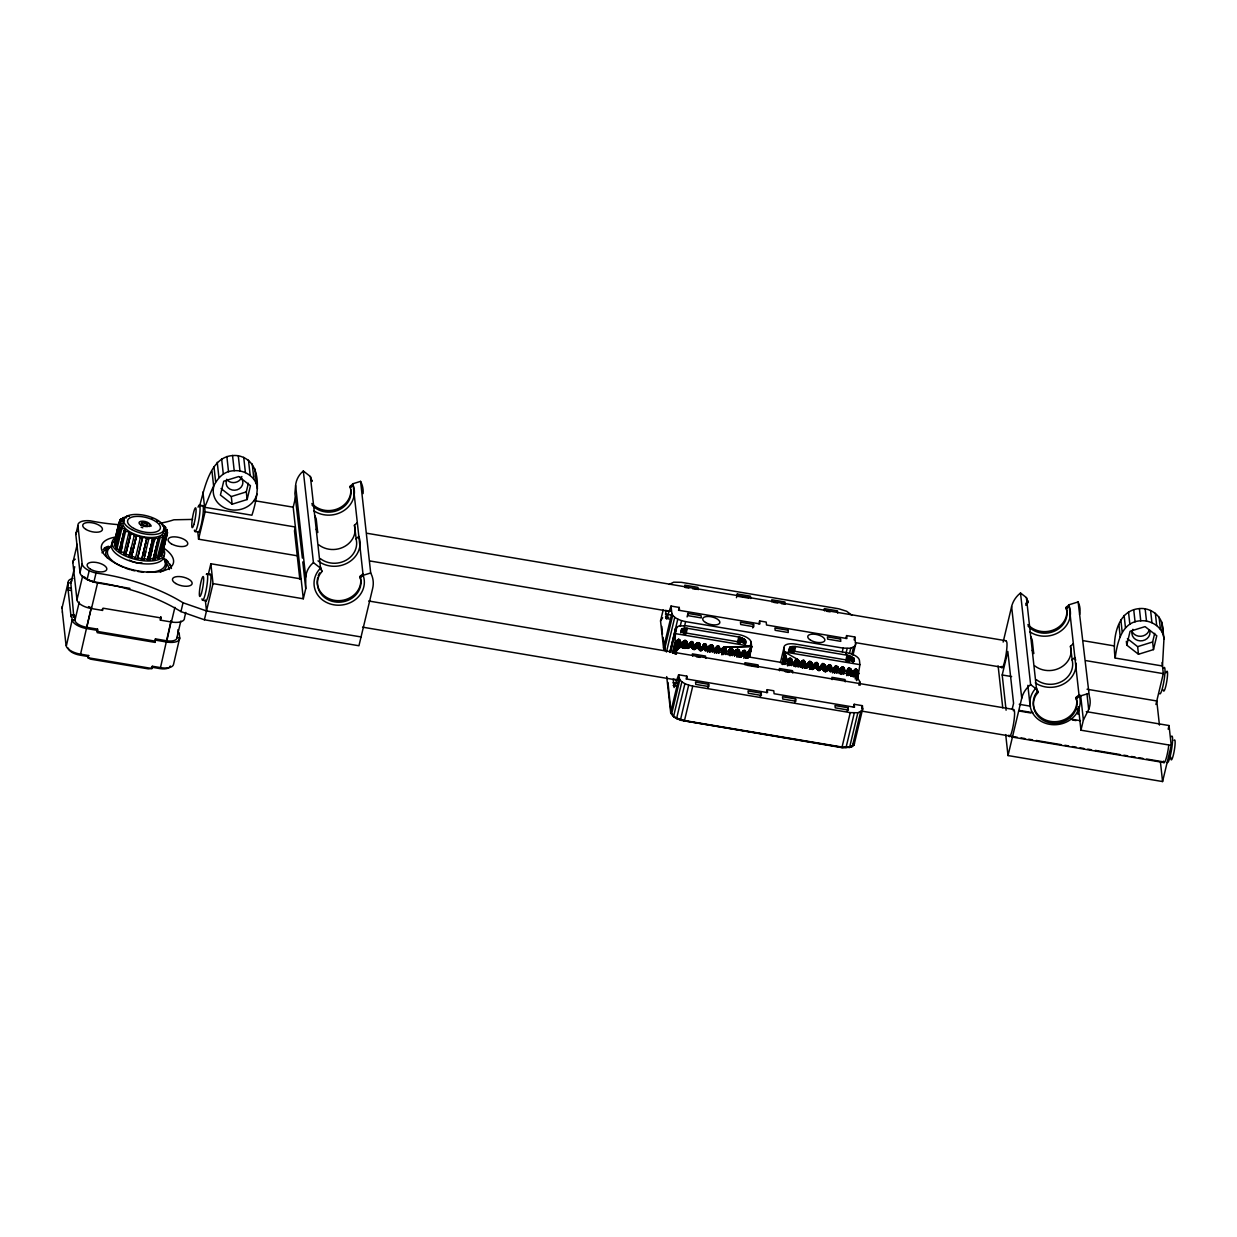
<?xml version="1.0" encoding="UTF-8"?>
<svg xmlns="http://www.w3.org/2000/svg" width="1237" height="1237" viewBox="0 0 1237 1237"><rect width="100%" height="100%" fill="white"/><g stroke="black" fill="none" stroke-linecap="round" stroke-linejoin="round"><path stroke-width="1.5" d="M116.804 546.507A1.871 0.82 13.4 0 0 116.139 546.275A3.355 1.469 13.4 0 0 115.335 546.12L119.834 524.364A3.355 1.469 13.4 0 0 120.561 524.38A1.871 0.82 13.4 0 0 121.504 523.777A1.871 0.82 13.4 0 0 120.391 522.849A3.355 1.469 13.4 0 0 119.37 522.54L119.819 521.55A3.355 1.469 13.4 0 0 120.607 521.658A1.871 0.82 13.4 0 0 121.953 521.287A1.871 0.82 13.4 0 0 121.303 520.329A3.355 1.469 13.4 0 0 120.376 519.927L120.082 519.741A24.817 10.808 13.4 0 1 120.778 518.999L121.412 519.138A3.355 1.469 13.4 0 0 122.2 519.339A1.871 0.82 13.4 0 0 123.855 519.215A1.871 0.82 13.4 0 0 123.7 518.303A3.355 1.469 13.4 0 0 122.927 517.824L124.504 517.298A3.355 1.469 13.4 0 0 125.231 517.576A1.871 0.82 13.4 0 0 125.71 517.7M62.391 612.114L61.974 607.444A14.117 6.139 13.4 0 1 62.237 606.687M169.454 569.561L167.83 565.216A35.285 15.37 13.4 0 0 165.124 561.861M88.817 655.579L78.751 653.832A14.117 6.139 13.4 0 1 66.272 646.317L72.179 619.845L74.947 620.309L74.375 615.176L71.622 614.712L72.179 619.845L74.916 620.216A11.288 4.917 13.4 0 0 86.528 627.283L97.553 629.138L97.166 632.648L155.058 642.39L155.445 638.88L166.469 640.735A11.288 4.917 13.4 0 0 176.937 637.457L180.849 621.005M119.618 525.369L120.004 525.493A3.355 1.469 13.4 0 1 121.056 525.679A1.871 0.82 13.4 0 1 122.54 526.529A1.871 0.82 13.4 0 1 122.061 527.287A3.355 1.469 13.4 0 1 121.427 527.395L122.061 528.555A3.355 1.469 13.4 0 1 123.236 528.632A1.871 0.82 13.4 0 1 124.983 529.343A1.871 0.82 13.4 0 1 125.014 530.225A3.355 1.469 13.4 0 1 124.52 530.41L125.865 531.57A3.355 1.469 13.4 0 1 126.762 531.508A1.871 0.82 13.4 0 1 128.679 532.018A1.871 0.82 13.4 0 1 129.205 532.961A3.355 1.469 13.4 0 1 128.895 533.24L130.705 534.307A3.355 1.469 13.4 0 1 131.431 534.09A1.871 0.82 13.4 0 1 133.364 534.384A1.871 0.82 13.4 0 1 134.354 535.327A3.355 1.469 13.4 0 1 134.245 535.667L129.236 556.511L131.57 557.067A3.355 1.469 13.4 0 1 131.988 556.836A1.871 0.82 13.4 0 1 133.797 556.882A1.871 0.82 13.4 0 1 135.189 557.763A3.355 1.469 13.4 0 1 135.281 558.134L135.405 558.444A24.817 10.808 13.4 0 0 137.462 558.908L137.678 558.676A3.355 1.469 13.4 0 1 137.895 558.366A1.871 0.82 13.4 0 1 139.472 558.165A1.871 0.82 13.4 0 1 141.173 558.923A3.355 1.469 13.4 0 1 141.528 559.449L143.817 559.572A3.355 1.469 13.4 0 1 143.832 559.217A1.871 0.82 13.4 0 1 145.069 558.768A1.871 0.82 13.4 0 1 146.956 559.34A3.355 1.469 13.4 0 1 147.435 559.727L147.837 560.036A24.817 10.808 13.4 0 0 149.708 559.99L154.61 539.208A3.355 1.469 13.4 0 1 154.316 538.698A1.871 0.82 13.4 0 1 155.135 538.049A1.871 0.82 13.4 0 1 157.068 538.404A3.355 1.469 13.4 0 1 157.702 538.744L159.789 538.713L154.872 559.31L152.955 559.464A3.355 1.469 13.4 0 0 152.151 559A1.871 0.82 13.4 0 0 150.218 558.645A1.871 0.82 13.4 0 0 149.399 559.279A3.355 1.469 13.4 0 0 149.584 559.681L150.45 556.65L149.723 559.851M852.973 655.177L855.602 644.214L854.798 636.962L846.603 635.586L846.928 638.539L766.523 625.01L766.198 622.072L759.626 620.959L759.951 623.912L679.561 610.398L679.237 607.444L671.026 606.068L666.511 618.809L665.583 610.413L670.516 611.248M678.618 674.768L679.809 679.809L681.85 681.819L673.562 716.532L676.624 718.372L684.463 720.846L841.98 747.334L849.572 747.473L853.994 745.215L862.715 708.724L862.39 705.678L854.179 704.286L854.504 707.239L774.099 693.725L773.774 690.772L767.218 689.658L767.543 692.612L687.138 679.098L686.813 676.144L678.618 674.768L674.103 687.525L673.175 679.128L676.453 679.67M154.238 540.801L154.61 539.208L152.352 539.131A3.355 1.469 13.4 0 0 151.873 538.76A1.871 0.82 13.4 0 0 150.002 538.172A1.871 0.82 13.4 0 0 148.749 538.621A3.355 1.469 13.4 0 0 148.78 539.1L146.383 538.713A3.355 1.469 13.4 0 0 146.09 538.327A1.871 0.82 13.4 0 0 144.404 537.569A1.871 0.82 13.4 0 0 142.812 537.77A3.355 1.469 13.4 0 0 142.564 538.203L140.214 537.538A3.355 1.469 13.4 0 0 140.106 537.167A1.871 0.82 13.4 0 0 138.73 536.286A1.871 0.82 13.4 0 0 136.905 536.24A3.355 1.469 13.4 0 0 136.395 536.564L134.137 535.807M255.44 477.034L255.781 473.122M257.42 488.878C256.678 477.467 245.065 469.797 234.21 470.709C214.96 471.421 211.28 493.625 204.6 507.263L251.9 515.226C258.085 496.81 264.393 461.416 238.277 455.726C210.816 452.232 204.971 487.115 199.435 506.582M1162.146 631.906C1165.393 618.686 1152.064 607.197 1139.401 608.589C1116.331 610.475 1112.341 639.931 1115.171 658.038L1162.471 666.001L1163.955 638.972L1162.61 626.757M310.564 478.07L312.064 481.379L310.394 476.539L303.312 471.003L301.07 473.137A24.353 21.663 -6.3 0 0 295.612 485.522L294.885 493.486L302.369 558.103M295.612 485.522L305.725 577.122L305.74 588.642L303.312 598.785L213.027 583.601L210.847 563.747L301.117 578.931M672.541 653.291L675.077 642.699L675.557 628.442L678.51 626.123L685.793 625.675L738.226 634.457A12.602 5.489 13.4 0 1 751.153 642.25L751.617 646.456L749.715 656.909M857.581 678.897L859.916 664.656L859.452 660.465A12.432 5.412 13.4 0 0 846.68 652.703L795.484 644.09A12.432 5.412 13.4 0 0 783.98 647.771L784.444 651.976L782.464 664.393M169.655 667.13A11.288 4.917 13.4 0 1 159.82 668.583L151.548 667.191L152.228 666.233L151.996 668.506L87.997 657.744L88.523 655.517L88.152 656.522L87.997 657.744L90.394 659.135L148.285 668.861L151.996 668.506L152.522 666.279L162.279 667.887A14.117 6.139 13.4 0 0 173.536 664.362L179.69 637.921L179.118 632.787M162.619 526.096A1.871 0.82 13.4 0 0 163.33 526.266A3.355 1.469 13.4 0 0 164.351 526.313L164.737 526.39A24.817 10.808 13.4 0 1 165.619 527.41L165.124 527.503A3.355 1.469 13.4 0 0 164.49 527.596A1.871 0.82 13.4 0 0 164.026 528.354A1.871 0.82 13.4 0 0 165.511 529.204A3.355 1.469 13.4 0 0 166.562 529.405L166.933 529.513A24.817 10.808 13.4 0 1 167.32 530.518L166.732 530.518A3.355 1.469 13.4 0 0 165.99 530.518A1.871 0.82 13.4 0 0 165.062 531.106A1.871 0.82 13.4 0 0 166.16 532.034A3.355 1.469 13.4 0 0 167.196 532.358L166.732 533.333A3.355 1.469 13.4 0 0 165.944 533.224A1.871 0.82 13.4 0 0 164.598 533.611A1.871 0.82 13.4 0 0 165.263 534.554A3.355 1.469 13.4 0 0 166.191 534.972L161.552 555.738L160.47 556.434A3.355 1.469 13.4 0 0 159.434 556.14A1.871 0.82 13.4 0 0 158.954 556.078M167.366 533.41L162.31 554.021A24.817 10.808 13.4 0 0 162.619 553.094L167.196 532.358L166.454 535.528M676.608 650.461L678.51 639.22L680.025 640.147L681.309 643.75L682.608 643.596L684.834 640.364L686.473 641.075L688.499 644.956L690.756 641.787L692.504 641.647C692.998 644.987 695.812 648.466 697.173 643.039L699.601 643.286C699.214 647.523 703.126 648.451 703.884 643.998L705.631 643.858C706.435 648.667 709.017 649.456 711.089 644.771L712.728 645.482L714.754 649.379L717.012 646.209L718.759 646.07C719.254 649.394 722.068 652.873 723.429 647.446L751.617 646.456L748.462 657.264M690.694 647.044L691.638 641.415L690.416 646.966M703.807 649.255L704.765 643.627L703.528 649.178M716.625 653.337L717.893 645.838L716.254 653.229M729.753 655.548L731.021 648.049L732.52 648.977L733.819 652.579L735.118 652.425L737.345 649.193L738.984 649.904L741.009 653.785L743.267 650.631L745.014 650.476C746.298 658.857 751.292 652.394 751.617 646.456L676.144 633.761M743.19 655.873L744.148 650.245L742.911 655.796M795.376 666.588L796.643 659.089L797.509 659.306C803.107 663.434 798.499 665.815 798.159 660.017L796.798 665.398M808.828 666.913L809.771 661.285L813.884 665.676L813.003 669.263M821.956 669.124L822.899 663.496L827.012 667.887L826.115 671.459M834.759 673.206L836.026 665.707L840.124 670.083L839.243 673.67M847.886 675.417L849.154 667.918L853.252 672.294L852.37 675.881M124.303 553.14A1.871 0.82 13.4 0 0 121.844 552.089A3.355 1.469 13.4 0 0 121.149 552.135L119.401 551.053A3.355 1.469 13.4 0 0 120.097 550.821A1.871 0.82 13.4 0 0 120.066 549.939A1.871 0.82 13.4 0 0 118.304 549.228A3.355 1.469 13.4 0 0 117.53 549.166L116.912 549.104A24.817 10.808 13.4 0 1 116.015 548.084L121.133 527.41M164.073 527.905L164.351 526.313L163.98 527.905M682.778 648.033L684.046 640.828L680.752 643.286L679.855 646.827M696.215 648.435L697.173 643.039L693.88 645.498L692.983 649.038M709.342 650.647L710.301 645.25L707.007 647.693M722.145 654.651L723.429 647.446L720.135 649.904M735.598 655.053L736.556 649.657L733.263 652.115L732.366 655.656M748.725 657.264L749.684 651.868L751.029 651.358M787.783 665.692L789.067 658.486L791.494 658.733C791.092 662.97 795.02 663.898 795.762 659.46L796.643 659.089L795.004 666.465M801.236 666.094L802.194 660.697L803.849 660.295L805.674 664.547L804.808 668.073M814.363 668.305L815.307 662.908L816.992 662.506L818.801 666.743L817.935 670.284L818.152 664.207L816.899 669.464M827.476 670.516L829.223 664.64L830.862 665.351L832.903 669.248L836.026 665.707L834.387 673.098M840.603 672.727L841.562 667.315L843.99 667.563C844.005 672 847.33 672.603 848.273 668.289L849.154 667.918L847.515 675.294M853.422 676.732L854.69 669.526L856.36 669.124L858.184 673.376L856.452 680.443M160.346 555.15A3.355 1.469 13.4 0 0 161.026 555.475L166.191 534.972L161.552 555.738M689.767 647.229L690.756 641.787L689.488 647.229M716.022 651.652L717.012 646.209L715.744 651.636M742.277 656.058L743.267 650.631L741.999 656.058M162.758 551.393L163.052 549.785M163.516 548.223L163.81 546.615M164.274 545.053L164.567 543.445M675.325 652.27L678.51 639.22L675.634 652.146M702.894 649.44L703.884 643.998L702.631 649.425M729.15 653.863L731.021 648.049L729.382 655.424M794.772 664.887L795.762 659.46L794.51 664.887M807.9 667.099L809.771 661.285L808.55 666.836M821.028 669.31L822.899 663.496L821.677 669.031M834.155 671.521L835.145 666.078L833.893 671.505M846.958 675.541L848.273 668.289L846.603 675.526M114.701 545.965L119.355 524.704A110.433 48.088 13.4 0 1 90.27 520.808A15.648 6.819 13.4 0 0 77.916 525.648L75.813 534.461L80.018 572.638A15.648 6.819 13.4 0 0 92.126 581.421L93.919 581.885A110.433 48.088 13.4 0 1 180.942 611.604L204.383 619.768L358.946 645.76L372.662 588.395A27.554 24.508 -6.3 0 0 371.935 575.715L370.698 572.963L360.585 481.363L353.024 483.713L350.133 486.296L350.303 487.811L353.194 485.244A25.204 22.421 -6.3 0 1 343.608 510.804A25.204 22.421 -6.3 0 1 313.626 510.649M117.886 531.678L118.18 530.085M163.33 547.713L163.562 546.058M123.886 532.065L124.272 530.472L119.247 551.145L124.148 530.58M159.171 556.124L163.624 537.074A3.355 1.469 13.4 0 1 162.867 536.595A1.871 0.82 13.4 0 1 162.696 535.683A1.871 0.82 13.4 0 1 164.351 535.544A3.355 1.469 13.4 0 1 165.139 535.745L165.789 535.899A24.817 10.808 13.4 0 0 166.469 535.142L166.036 536.672L166.469 535.142M117.716 541.667L116.51 547.991A3.355 1.469 13.4 0 0 116.943 547.929M158.073 538.976L153.079 559.541L158.753 538.93L157.934 538.915M166.33 535.033L161.336 555.599M116.51 546.429L116.092 548.037L121.01 527.441L117.654 541.682M153.465 557.964L153.218 559.588L158.228 539.023M155.955 554.408L156.279 552.784L154.872 559.31M155.522 555.954L154.594 558.985A3.355 1.469 13.4 0 1 154.208 558.598A1.871 0.82 13.4 0 1 154.548 557.794A1.871 0.82 13.4 0 1 156.403 557.902A3.355 1.469 13.4 0 1 157.13 558.196L162.665 537.817L163.748 537.136L159.542 554.547L159.929 552.954M684.216 647.879L685.731 640.426L683.845 647.771M697.714 648.234L698.843 642.637L697.436 648.142M710.842 650.43L711.971 644.848L710.084 652.193M723.583 654.512L725.098 647.044L751.617 646.456L747.983 654.837M736.711 656.708L738.226 649.255L736.819 654.76M789.221 665.552L790.737 658.084L788.85 665.429M802.349 667.748L803.849 660.295L801.978 667.64M815.848 668.104L816.992 662.506L815.57 668.011M828.976 670.299L830.104 664.702L828.697 670.222M841.732 674.381L843.247 666.913L841.361 674.258M854.844 676.577L856.36 669.124L854.473 676.469M120.778 518.999L120.066 522.169M121.241 543.151L122.37 538.404M684.942 648.482L686.473 641.075L684.695 648.296M698.457 648.837L699.601 643.286L698.256 648.698M711.584 651.033L712.728 645.482L711.383 650.909M724.712 653.244L725.856 647.693L724.217 646.982L722.655 654.358M737.84 655.455L738.984 649.904L737.19 657.125M790.35 664.284L791.494 658.733L790.149 664.145M803.462 666.496L804.622 660.945L802.828 668.166M816.59 668.707L817.734 663.156L816.405 668.568M829.718 670.902L830.862 665.351L829.532 670.779M842.845 673.114L843.99 667.563L842.66 672.974M855.215 679.02L857.117 669.774L855.339 676.995M118.767 526.22L120.236 519.865L114.794 543.368M141.667 559.603L146.662 539.038L142.069 558.026M674.459 652.579L677.629 639.591L674.691 652.255M689.024 647.863L690.122 642.668L688.066 648.451M702.152 650.074L703.235 644.879L701.193 650.647M715.28 652.27L716.362 647.09L714.321 652.858M728.407 654.481L730.139 648.42L728.871 653.847M741.535 656.692L742.617 651.497L741.365 656.77M794.046 665.521L795.128 660.326L793.876 665.599M807.173 667.733L808.89 661.656L807.637 667.099M820.301 669.944L822.017 663.867L820.765 669.294M833.429 672.139L834.511 666.959L833.243 672.217M846.541 674.351L847.639 669.155L846.788 672.665M682.453 646.781L683.535 641.601L681.309 643.75L680.365 647.245M695.581 648.992L696.663 643.812L694.436 645.961L693.493 649.456M708.708 651.203L709.791 646.008L707.564 648.173L710.301 645.25L709.079 650.631M721.836 653.414L722.918 648.219L720.692 650.368L723.429 647.446L721.789 654.651M734.948 655.61L736.046 650.43L733.819 652.579L736.556 649.657L735.335 655.053M748.076 657.821L749.684 651.868M787.459 664.439L789.067 658.486L787.428 665.676M800.586 666.65L802.194 660.697L800.957 666.094M813.714 668.861L815.307 662.908L814.085 668.305M826.842 671.072L828.434 665.119L827.213 670.5M839.969 673.268L841.562 667.315L840.34 672.712M853.097 675.479L854.69 669.526L853.051 676.716M683.272 647.724L684.834 640.364M696.787 648.095L697.962 642.575M709.528 652.146L711.089 644.771M736.17 654.713L737.345 649.193M749.297 656.924L750.472 651.404M788.278 665.398L789.84 658.022M801.808 665.753L802.968 660.233M812.477 669.464L813.235 665.939L811.286 662.228L809.462 669.387M814.92 667.965L816.095 662.429M828.048 670.176L829.223 664.64M840.789 674.227L842.351 666.851M853.917 676.423L855.478 669.062M135.405 558.444L140.322 537.848M677.01 650.569L679.376 639.436M681.958 643.858L681.216 647.399L683.535 641.601L682.283 646.858M691.313 647.214L692.504 641.647M695.086 646.07L694.344 649.595L696.663 643.812L695.41 649.069M704.441 649.425L705.631 643.858M708.213 648.281L707.471 651.806L709.791 646.008L708.538 651.265M717.568 651.636L718.759 646.07M730.294 655.687L731.887 648.265M743.824 656.043L745.014 650.476M782.805 664.516L783.856 656.893L782.078 664.269M795.932 666.728L797.509 659.306L784.444 651.976C783.779 653.739 785.696 666.202 788.557 659.259L787.304 664.516M809.446 667.083L810.637 661.517M822.574 669.294L823.765 663.728M825.605 671.676L826.362 668.15L824.414 664.439L823.053 669.805M835.702 671.49L836.892 665.939M848.443 675.557L850.02 668.135M121.829 528.508L116.912 549.104M125.494 531.554L120.577 552.15M130.38 534.338L125.447 554.934A24.817 10.808 13.4 0 1 123.746 554.068L123.978 553.836A3.355 1.469 13.4 0 0 124.288 553.558M150.868 555.104L151.208 553.48M151.625 551.934L151.965 550.31M136.132 536.642L131.338 557.222L136.317 536.611L131.617 555.645L132.065 554.052M115.613 539.827L115.598 538.822L115.69 540.615M118.968 525.941L119.355 524.704M121.241 550.604L120.886 552.181L122.448 545.842L121.984 547.434M120.082 519.741L116.108 537.306M148.687 539.255L143.77 559.851M152.63 539.378L147.698 559.974L152.769 539.44L152.136 540.894L147.59 559.897L153.388 539.425L152.507 539.301M682.407 648.018L684.046 640.828L680.953 643.565L680.025 647.044M695.952 648.435L697.173 643.039L694.081 645.76L693.153 649.255M123.128 535.234L123.406 533.735M123.746 554.068L128.71 533.333M122.355 519.231L122.726 517.638M154.254 540.956L154.625 539.394M164.799 530.627L165.619 527.41L164.676 530.658M157.748 558.397A24.817 10.808 13.4 0 0 158.908 557.856L163.841 537.26M675.758 642.699L673.268 653.322L675.387 642.761L676.995 640.457L674.057 652.749M681.525 647.338L683.535 641.601M694.653 649.549L696.663 643.812M707.78 651.76L709.791 646.008M812.802 669.418L814.812 663.681L813.544 668.939M819.327 670.516L821.383 664.748L820.116 670.006M825.914 671.629L827.924 665.877L826.672 671.134M832.455 672.727L833.29 669.186M852.169 676.036L854.179 670.299L852.927 675.557M61.974 608.233L68.081 582.658A14.117 6.139 13.4 0 1 72.906 578.468M185.782 612.408L184.468 617.897A14.117 6.139 13.4 0 1 171.402 621.995L160.377 620.139L160.903 617.912L103.011 608.187L102.485 610.413L91.461 608.558A14.117 6.139 13.4 0 1 76.972 599.821L72.859 562.634L77.235 544.342M62.376 611.975L66.056 645.467M71.622 614.712L71.081 616.938L68.112 590.003L68.081 582.658L70.834 583.122A11.288 4.917 13.4 0 1 72.024 580.802M74.746 566.732L70.834 583.199L73.849 617.402L74.375 615.176M80.018 572.638L82.137 563.809L77.916 525.648M76.972 599.821L82.647 576.04M74.947 620.309L79.261 602.017M89.203 570.69L87.085 579.519L93.811 581.854M93.919 581.885L96.038 573.056A15.648 6.819 13.4 0 1 82.137 563.809M91.322 607.274L80.56 654.187M86.714 627.329L91.492 607.305M91.461 608.558L97.584 582.936M114.685 540.492L114.268 542.084A24.817 10.808 13.4 0 0 114.098 542.981L119.03 522.385L114.716 543.198A3.355 1.469 13.4 0 1 115.474 543.445M116.278 538.002L117.036 534.832M122.092 520.947L122.927 517.824L122.54 519.401M121.01 527.441L116.015 548.084M97.553 629.138L97.027 631.365L154.919 641.106M126.39 517.777L126.762 516.185L128.864 516.138A3.355 1.469 13.4 0 0 129.483 516.478M125.447 554.934L130.705 534.307L126.53 551.733M142.827 554.856L146.167 540.554M166.469 533.704L167.32 530.503L166.516 533.688M167.072 534.028L167.536 532.498L162.001 552.877A3.355 1.469 13.4 0 1 161.49 552.723M155.058 642.39L155.445 638.88M171.077 620.696L160.485 667.64M171.263 620.711L166.608 642.018A14.117 6.139 13.4 0 0 179.69 637.921L176.937 637.457M171.402 621.995L174.896 607.367M180.942 611.604L183.045 602.775A110.433 48.088 13.4 0 0 96.038 573.056M296.586 555.676L198.569 539.193L205.11 511.84L202.914 492.001M208.233 574.695L210.847 563.747M204.383 619.768L213.027 583.601M247.137 499.532L250.446 485.708L238.741 476.539L223.727 481.208L220.433 495.032L232.139 504.201L247.137 499.532L246.302 491.893L248.359 483.25M303.312 598.785L293.2 507.185L295.628 497.042M664.872 650.616L663.542 648.018L660.543 620.928L663.156 609.965M663.542 648.018L671.83 613.32L671.026 606.068M664.393 650.013L672.681 615.315L671.83 613.32M666.434 652.038L674.737 617.325L672.681 615.315M678.525 610.382L679.237 607.444M669.82 652.425L675.557 628.442M669.928 652.054L677.783 619.165L674.737 617.325M675.866 629.154L671.274 650.415M675.603 632.308L676.902 626.865M672.851 653.337L675.077 642.699M673.624 653.059L676.222 642.189L673.454 653.121M680.273 625.937L681.541 620.649L677.783 619.165M675.108 654.249L676.392 648.946L678.077 647.554L688.406 646.812L845.922 673.315C852.077 674.49 860.844 677.459 860.132 685.252M680.752 632.772L681.649 629.03L687.339 628.303L739.68 637.148L744.844 639.653L746.097 643.116L681.123 632.2L681.649 629.03M681.2 632.494L682.097 628.752M681.757 632.277L682.638 628.535M682.376 632.092L683.272 628.35M678.665 648.064L680.335 641.06L677.922 649.595M683.087 631.968L683.984 628.226M684.37 626.927L685.623 621.623L843.155 648.126L850.731 648.25L855.169 645.992L855.602 644.214M679.329 648.343L680.628 642.915M687.092 616.938L687.942 613.397L701.07 615.609L701.317 617.897L688.189 615.686L687.942 613.397M683.412 633.777L684.757 628.164M680.458 647.276L681.309 643.75L684.046 640.828M684.231 633.777L685.576 628.149M685.097 633.808L686.442 628.195M685.994 633.916L687.339 628.303M685.623 647.384L686.891 642.127M853.762 743.298L851.613 746.916L841.748 747.612L680.396 720.197L673.933 717.043L670.655 712.527L678.958 677.814M686.365 647.662L687.231 644.044M687.061 648.389L687.896 644.864L686.968 648.358M671.505 714.522L679.809 679.809M688.854 647.941L690.122 642.668M673.933 717.043L671.165 713.208L667.98 682.407M692.21 648.528L693.462 643.271L692.009 648.389M692.89 648.745L693.756 645.111M676.624 718.372L684.911 683.674L681.85 681.819M686.118 679.082L686.813 676.144M676.84 718.79L674.072 716.439M693.586 649.487L694.436 645.961L697.173 643.039M680.396 720.197L688.669 685.143L684.911 683.674M698.75 649.595L700.018 644.338M699.477 649.873L700.343 646.255M700.188 650.6L701.023 647.075L700.096 650.569M684.339 721.14L692.751 686.133L850.267 712.62L857.859 712.759L862.282 710.502L862.715 708.724M701.982 650.136L703.235 644.879M705.322 650.739L706.59 645.482L705.136 650.6M706.018 650.94L706.884 647.322M711.878 651.806L713.146 646.549M712.62 652.085L713.486 648.466M715.11 652.347L716.362 647.09M707.811 687.834L708.646 684.308L695.534 682.097L695.782 684.386L708.909 686.597L708.646 684.308M718.45 652.935L719.718 647.678L718.264 652.811M719.145 653.151L720.011 649.533M721.666 653.476L722.918 648.219L721.341 650.492M736.448 597.703L737.329 593.992L750.457 596.188L750.704 598.492M725.006 654.017L725.856 647.693L724.511 653.121M725.732 654.28L726.258 648.745M727.866 654.636L729.49 649.286L728.237 654.559M731.577 655.146L732.845 649.889L731.392 655.022M732.273 655.363L733.139 651.744M737.438 642.56L738.783 636.947M734.778 655.687L736.046 650.43L734.469 652.688M738.334 642.761L739.68 637.148M739.231 643.024L740.561 637.395M740.082 643.317L741.427 637.689M741.35 641.771L742.246 638.029M738.133 656.228L739.386 650.956M742.107 642.142L743.004 638.4M738.86 656.491L739.726 652.873M742.803 642.544L743.7 638.802M743.422 642.962L744.318 639.22M743.947 643.395L744.844 639.653M740.994 656.847L741.844 653.229L740.932 656.878M744.38 643.843L745.262 640.101M744.705 644.291L745.586 640.55M744.921 644.74L745.803 640.982M744.705 657.357L745.957 652.1L744.519 657.218M745.401 657.574L746.267 653.94M752.73 627.963L753.58 624.438L740.453 622.226L740.7 624.515L753.828 626.726L753.58 624.438M746.947 654.79L746.097 658.316L751.617 646.456L746.375 654.327L745.494 657.868M750.256 645.992L751.153 642.25M747.906 657.898L749.174 652.641M758.93 623.912L759.626 620.959M760.322 696.678L761.157 693.137L748.029 690.926L748.292 693.23L761.42 695.426L761.157 693.137M766.507 692.612L767.218 689.658M780.392 662.754L783.98 647.771M784.088 663.975L785.34 658.718L784.444 651.976L859.916 664.656M784.784 664.192L785.65 660.573M788.464 651.652L789.948 647.245L795.638 646.518L847.979 655.363L853.128 657.868L854.396 661.331L789.422 650.415L789.608 647.554M789.051 650.987L789.948 647.245M789.5 650.708L790.397 646.966M790.041 650.492L790.938 646.735M790.227 652.177L791.572 646.564M790.938 652.054L792.268 646.441M791.711 651.992L793.041 646.379M792.53 651.976L793.876 646.363M793.396 652.023L794.742 646.41M790.644 665.058L791.896 659.785M794.293 652.131L795.638 646.518M791.371 665.32L792.237 661.702M797.216 666.186L798.468 660.929L800.107 663.728L798.159 660.017L800.494 663.666M797.911 666.403L798.777 662.769M800.416 666.728L801.669 661.47L800.756 663.465M794.772 702.461L795.623 698.936L782.495 696.725L782.743 699.013L795.87 701.224L795.623 698.936M803.772 667.253L805.024 661.996L806.045 664.733L808.256 662.537L807.003 667.81M804.498 667.532L805.364 663.913M810.343 668.397L811.286 662.228C815.678 665.707 811.627 667.609 811.596 663.14L810.158 668.258M811.039 668.614L811.905 664.98M811.735 669.356L812.57 665.831L811.596 663.14L813.235 665.939L812.384 669.464M817.626 669.743L818.492 666.125M818.322 670.469L818.801 666.743M823.471 670.609L824.414 664.439C828.79 667.918 824.754 669.805 824.723 665.351L823.27 670.469M824.863 671.567L825.697 668.042L824.723 665.351L826.362 668.15L825.512 671.676M830.027 671.676L831.279 666.418M830.738 671.954L831.604 668.32M836.599 672.804L837.542 666.65L836.181 672.016M837.279 673.021L837.851 667.547L836.398 672.681M842.304 651.652L843.155 648.126M845.892 638.524L846.603 635.586M839.799 673.345L841.052 668.088L839.413 673.423L840.34 669.774L838.145 669.403M845.907 653.801L847.175 648.497M845.721 660.774L847.067 655.162M843.139 673.887L844.407 668.614L845.057 671.165M846.634 660.975L847.979 655.363M843.881 674.15L844.747 670.531M847.515 661.223L848.86 655.61M849.479 653.538L850.731 648.25M848.381 661.517L849.726 655.904M854.102 639.916L854.798 636.962M849.201 661.857L850.546 656.244M850.407 660.357L851.303 656.615M851.736 654.698L853.484 647.384M851.102 660.759L851.999 657.002M851.705 661.177L852.602 657.435M852.231 661.609L853.128 657.868M852.664 662.058L853.561 658.316M849.726 675.015L850.669 668.846L849.309 674.227M852.989 662.506L854.025 657.929M853.205 662.939L854.102 659.197M850.407 675.232L850.979 669.758L849.525 674.876M851.953 672.449L851.102 675.974L851.953 672.449L850.979 669.758L852.602 672.557L851.86 676.098L852.602 672.557L850.669 668.846L853.004 672.495L851.272 671.614M852.587 675.603L853.453 671.969L852.54 675.618M847.283 711.29L848.118 707.765L834.99 705.554L835.253 707.842L848.381 710.053L848.118 707.765M855.849 677.845L857.535 670.825L858.849 673.608M856.561 678.17L857.859 672.742M857.272 678.85L858.54 673.562L856.669 680.566M841.748 747.612L849.139 747.148L853.205 745.602M841.98 747.334L850.267 712.62M853.484 707.239L854.179 704.286M858.88 685.159L859.73 681.618M846 747.72L854.288 713.007M849.572 747.473L857.859 712.759M852.308 746.607L860.612 711.893M861.679 708.615L862.39 705.678M1003.145 642.065L1011.619 606.578A27.554 24.508 -6.3 0 1 1018.113 595.121L1020.51 592.987L1026.416 597.595L1028.071 602.434L1025.86 605.341M1006.098 710.208L1002.202 674.985L1007.83 651.451L1013.567 703.358L1012.268 708.786M1086.287 711.631L1169.042 725.547L1171.223 745.385L1162.579 781.552L1008.016 755.56L1021.731 698.194A27.554 24.508 -6.3 0 1 1028.225 686.736L1030.622 684.587L1020.51 592.987M1078.757 710.363L1077.844 714.166L1077.241 708.6M1171.223 745.385L1080.952 730.201L1083.38 720.058L1080.643 695.256M1115.171 658.038C1117.135 642.977 1121.665 621.453 1140.746 620.804C1151.601 619.907 1163.213 627.561 1163.955 638.972M1126.768 645.111L1130.077 631.272L1145.075 626.618L1156.781 635.772L1153.487 649.595L1138.473 654.265L1126.768 645.111L1126.35 641.292M1153.487 649.595L1152.637 641.972L1154.709 633.329M1155.93 704.502L1163.306 673.639L1162.084 662.506M1168.161 729.181L1169.042 725.547M130.766 550.187L129.236 556.511A3.355 1.469 13.4 0 0 129.437 555.923A1.871 0.82 13.4 0 0 128.432 554.98A1.871 0.82 13.4 0 0 126.514 554.686A3.355 1.469 13.4 0 0 125.942 554.825L125.726 554.918M686.674 648.203L687.54 644.678L686.612 648.173M699.802 650.415L700.668 646.874L699.74 650.368M660.543 620.928L662.661 617.758M676.392 648.946L676.361 654.342M680.087 647.09L680.953 643.565M693.215 649.301L694.081 645.76M714.522 652.703L715.388 649.116M740.762 657.125L741.643 653.538M746.591 654.589L745.725 658.13L746.591 654.589L751.617 646.456L747.596 654.899M799.087 663.419L798.221 666.959L798.468 660.929L797.03 666.047M811.348 669.171L811.596 663.14M819.528 670.361L820.409 666.774M824.476 671.382L824.723 665.351M850.731 675.789L850.979 669.758M853.994 745.215L854.427 743.437M673.376 653.244L676.02 642.498M681.726 647.183L682.608 643.596M688.267 648.281L689.148 644.709M694.854 649.394L695.735 645.807M701.394 650.492L702.276 646.92M707.981 651.59L708.863 648.018M747.364 658.223L748.246 654.636M806.4 668.15L807.282 664.578M832.656 672.572L833.537 668.985M115.551 538.775L115.165 540.337L115.737 538.899M136.317 536.611L132.143 554.037M686.458 647.956L687.339 644.4M699.585 650.152L700.467 646.611M725.841 654.574L726.598 650.662M738.968 656.785L739.85 653.229M784.876 664.485L785.758 660.945M791.464 665.614L792.36 662.058M798.004 666.697L798.886 663.156M804.591 667.825L805.488 664.269M811.132 668.908L812.013 665.351M817.719 670.021L818.616 666.48M824.244 671.119L825.141 667.563M850.499 675.526L851.396 671.985M856.653 678.417L857.983 673.098M160.795 556.495L165.789 535.899M677.752 649.1L680.025 640.147M691.777 647.724L693.153 642.359M704.904 649.935L706.265 644.57M718.032 652.146L719.393 646.781M731.16 654.358L732.52 648.977M743.839 658.347L745.648 651.188M783.67 663.187L784.382 657.11M723.212 654.388L725.098 647.044M120.236 519.865L118.69 526.189M131.215 557.238L132.189 554.021L131.447 557.176L131.802 555.599M131.122 548.563L131.524 547.017M166.531 531.09L166.933 529.513M164.32 527.967L164.737 526.39M804.746 668.026L805.674 664.547M805.101 668.227L806.045 664.733M811.286 669.124L812.214 665.63M818.229 670.439L819.157 666.929L820.162 666.975M824.414 671.335L825.342 667.841M850.669 675.742L851.597 672.263M856.793 678.618L858.184 673.376M811.642 669.325L812.57 665.831M824.77 671.536L825.697 668.042M164.954 540.043L165.773 536.858M163.81 544.806L164.196 543.213M162.743 549.537L163.114 547.945M117.623 530.967L118.319 527.766M783.902 663.852L785.34 658.718M117.561 530.936L117.932 529.359M116.417 535.683L116.804 534.106L115.984 537.229L116.355 535.652M121.133 543.244L121.613 541.574M155.522 550.094L154.903 551.578M1028.071 626.077A21.818 19.405 -6.3 0 0 1052.857 631.782A21.818 19.405 -6.3 0 0 1067.021 612.269L1066.139 607.352L1069.046 604.769L1078.123 601.94L1089.333 696.245A24.353 21.663 -6.3 0 1 1088.684 709.45L1083.38 720.058M734.871 652.626L736.046 650.43M721.743 650.415L722.918 648.219M726.722 651.018L728.268 651.528L729.49 649.286M320.337 566.623L322.007 571.463L319.795 574.37A21.818 19.405 -6.3 0 0 334.624 601.862A21.818 19.405 -6.3 0 0 360.941 581.282L360.075 576.365L362.967 573.798M1025.689 603.811L1027.901 600.919M1037.843 690.988L1035.632 693.895A21.818 19.405 -6.3 0 0 1050.476 721.387A21.818 19.405 -6.3 0 0 1076.793 700.807L1076.097 697.421L1078.989 694.854A25.204 22.421 -6.3 0 1 1049.765 724.356A25.204 22.421 -6.3 0 1 1036.359 687.679L1038.013 692.519L1035.802 695.426A21.818 19.405 -6.3 0 0 1050.646 722.918A21.818 19.405 -6.3 0 0 1076.963 702.338L1076.097 697.421M303.312 471.003L313.425 562.603L311.183 564.737A24.353 21.663 -6.3 0 0 305.725 577.122M320.29 558.583A21.818 19.405 -6.3 0 0 344.242 561.165A21.818 19.405 -6.3 0 0 356.643 542.347L354.431 525.215L357.323 522.648M355.947 538.961L358.838 536.379A25.204 22.421 -6.3 0 1 348.571 562.371A25.204 22.421 -6.3 0 1 318.017 560.871M360.245 577.895L363.137 575.313L370.698 572.963M1066.309 608.867L1069.216 606.3A25.204 22.421 -6.3 0 1 1059.614 631.86A25.204 22.421 -6.3 0 1 1029.632 631.705M1036.297 679.639A21.818 19.405 -6.3 0 0 1060.248 682.221A21.818 19.405 -6.3 0 0 1072.665 663.403L1070.438 646.271L1073.345 643.704M1071.953 660.017L1074.86 657.45A25.204 22.421 -6.3 0 1 1075.664 660.264M1076.252 698.951L1079.159 696.369L1088.235 693.555M707.208 647.972L710.301 645.25M720.336 650.183L723.429 647.446M733.464 652.394L736.556 649.657M669.279 584.436L673.701 582.179L681.293 582.318L838.81 608.805L846.649 611.264L851.752 615.129M119.479 521.488L114.577 541.45M221.052 488.553L231.288 496.563L246.302 491.893M1127.386 638.617L1137.638 646.642L1152.637 641.972M162.356 537.739L162.062 537.6A3.355 1.469 13.4 0 0 161.32 537.306A1.871 0.82 13.4 0 0 159.465 537.198A1.871 0.82 13.4 0 0 159.125 538.002A3.355 1.469 13.4 0 0 159.681 538.512L159.759 538.59M132.823 550.882L132.452 552.475M114.376 544.96L114.654 544.945A3.355 1.469 13.4 0 0 115.644 544.96M114.268 542.084L114.902 542.146A3.355 1.469 13.4 0 0 115.69 542.254M128.493 515.922L128.633 515.984M192.632 519.416L173.891 519.787A110.433 48.088 13.4 0 1 159.728 523.297M253.956 500.583L293.2 507.185M1083.921 640.797L1113.826 645.838M199.312 505.083L203.115 505.717M366.786 533.24L1006.253 640.797M688.823 588.085L685.082 587.451L684.819 585.163L697.946 587.359L698.209 589.647M692.581 588.704L696.323 589.338M748.833 598.167L737.577 596.28L737.329 593.992M773.914 602.388L777.671 603.022M781.413 603.656L785.17 604.274L784.907 601.986L771.78 599.775L772.043 602.079M826.424 611.217L830.166 611.851M205.11 511.84L295.396 527.024L294.483 530.843L299.802 579.04M1086.194 660.666L1163.306 673.639M195.121 531.57L198.925 532.219M370.203 561.01L669.001 611.264M855.509 642.637L1002.063 667.284M665.429 614.062L670.346 614.882M665.537 616.784L668.815 617.34M665.908 618.407L669.186 618.964M1002.202 674.985L1011.634 676.562M1087.029 689.241L1156.781 700.977L1159.44 725.083M1019.242 704.301L1030.576 706.219M206.904 573.782L210.707 574.416M368.672 600.996L1013.845 709.497M1019.551 710.455L1032.88 712.698M1070.933 719.099L1080.458 720.692M696.416 656.785L700.157 657.404M747.04 665.29L758.296 667.191L758.049 664.903L744.921 662.692L745.169 664.98M785.248 671.722L789.005 672.356M1019.474 711.074L1030.777 712.976M1072.247 719.949L1076.02 720.583M202.698 600.27L206.502 600.919M362.565 627.159L678.495 680.288M861.199 711.012L1017.262 737.267M1021.066 737.901L1024.87 738.551M1028.674 739.185L1032.478 739.819M1036.297 740.468L1061.037 744.628M1064.841 745.262L1068.644 745.911M1072.448 746.545L1076.252 747.179M1080.056 747.828L1083.875 748.462M1087.679 749.112L1091.482 749.746M1095.286 750.38L1120.026 754.555M1123.83 755.188L1127.649 755.822M1131.453 756.472L1135.257 757.106M1139.061 757.755L1142.864 758.389M1146.668 759.023L1163.801 761.915M129.931 588.379L97.491 582.921A14.117 6.154 13.4 0 1 84.41 576.844M1011.495 736.943L1164.187 762.61M673.005 682.762L677.938 683.597M673.114 685.484L676.392 686.04M68.638 587.776L71.406 588.24M183.045 602.775L206.502 610.939L361.065 636.947M68.112 590.003L70.865 590.466M841.887 747.024L684.478 720.553L676.979 718.202M97.708 630.422L86.667 628.566A14.117 6.139 13.4 0 1 72.179 619.845M155.584 640.163L166.608 642.018M88.152 656.522L79.879 655.131A11.288 4.917 13.4 0 1 68.282 648.142M146.538 538.961L147.342 539.116L146.461 538.884M681.541 620.649L685.623 621.623M688.669 685.143L692.751 686.133M88.445 606.609L89.868 606.98M140.245 537.77L141.003 538.018L140.198 537.693M1030.622 684.587L1036.529 689.21L1038.013 692.519M313.425 562.603L320.507 568.154L322.007 571.463M158.908 557.856L158.491 557.547A3.355 1.469 13.4 0 1 158.104 557.315M839.877 670.284L837.542 666.65L839.49 670.346L837.851 667.547L838.47 670.052M1026.586 599.125L1028.071 602.434M1030.715 636.529L1032.199 639.838L1033.715 653.584L1032.23 650.275M360.585 481.363L361.822 484.115A27.554 24.508 -6.3 0 1 363.075 493.594M314.693 515.473L316.193 518.782L317.708 532.528L316.208 529.22M665.011 650.028L663.001 637.287M1078.123 601.94L1079.205 604.646A24.353 21.663 -6.3 0 1 1079.592 614.588M837.851 667.547L838.825 670.238M798.468 660.929L799.442 663.62M785.959 661.223L784.444 651.976L787.629 661.254M786.315 661.408L784.444 651.976L787.381 661.455M784.444 651.976L786.979 661.517M1066.139 607.352L1066.851 610.738A21.818 19.405 -6.3 0 1 1052.687 630.251A21.818 19.405 -6.3 0 1 1027.901 624.546M1070.438 646.271L1071.149 649.672A21.818 19.405 -6.3 0 1 1058.733 668.49A21.818 19.405 -6.3 0 1 1034.781 665.893M350.133 486.296L350.999 491.213A21.818 19.405 -6.3 0 1 336.835 510.726A21.818 19.405 -6.3 0 1 312.049 505.021M354.431 525.215L355.127 528.616A21.818 19.405 -6.3 0 1 342.726 547.434A21.818 19.405 -6.3 0 1 318.775 544.837M360.075 576.365L360.787 579.751A21.818 19.405 -6.3 0 1 337.284 600.641A21.818 19.405 -6.3 0 1 317.723 577.664M1161.574 621.716L1162.919 633.932M1159.084 617.124L1160.445 629.339M1155.343 613.289L1156.688 625.505M1150.596 610.475L1151.941 622.69M1145.153 608.882L1146.498 621.082M1160.399 761.714L1162.579 781.552M1139.401 608.589L1140.746 620.804M1133.71 609.655L1135.071 621.871M1137.638 646.642L1138.473 654.265M1128.5 611.99L1129.845 624.19M1124.108 615.423L1125.454 627.638M1120.83 619.737L1122.175 631.952M1118.897 624.623L1120.243 636.839M1086.998 694.173L1088.684 709.45M1069.046 604.769L1079.159 696.369M1078.355 706.652L1080.952 730.201M1026.416 597.595L1036.529 689.21M1027.839 685.313L1029.895 704.008M1011.619 606.578L1021.731 698.194M998.12 665.877L1002.759 707.858M1005.696 734.577L1008.016 755.56M837.665 613.104L837.418 610.815L824.29 608.619L824.553 610.908M845.258 681.819L845.01 679.515L831.882 677.319L832.13 679.608M792.747 672.974L792.5 670.686L779.372 668.49L779.619 670.779M705.786 658.362L705.538 656.074L692.411 653.863L692.658 656.151M661.795 626.463L662.46 634.272M666.697 676.608L670.655 712.527M353.024 483.713L363.137 575.313A25.204 22.421 -6.3 0 1 333.913 604.831A25.204 22.421 -6.3 0 1 320.507 568.154L310.394 476.539M302.787 561.923L305.74 588.642M254.698 468.576L256.384 483.837M252.224 463.968L253.91 479.245M248.482 460.133L250.168 475.41M243.72 457.319L245.405 472.596M238.277 455.726L239.963 470.988M232.525 455.448L234.21 470.709M226.85 456.499L228.536 471.761M231.288 496.563L232.139 504.201M221.624 458.834L223.309 474.096M217.233 462.267L218.918 477.528M213.955 466.581L215.64 481.842M212.022 471.483L213.707 486.744A22.142 19.699 -6.3 0 0 230.7 509.768A22.142 19.699 -6.3 0 0 256.971 494.011M197.781 531.972L198.569 539.193M205.311 600.115L206.502 610.939M177.989 629.633L178.391 633.22M160.903 617.912L160.764 616.644L160.377 620.139M102.346 609.13L102.485 610.413M142.008 563.005A10.592 4.608 13.4 0 1 129.452 560.145M160.346 572.066A31.049 13.514 13.4 0 0 162.944 557.748A36.971 16.096 13.4 0 1 171.139 567.798M107.232 557.81A31.049 13.514 13.4 0 1 111.887 546.12M163.949 559.201A29.642 12.911 13.4 0 1 147.079 572.298M143.492 572.128A29.642 12.911 13.4 0 1 137.864 571.448M134.833 570.86A29.642 12.911 13.4 0 1 131.818 570.133M130.333 569.731A29.642 12.911 13.4 0 1 124.906 567.907M123.205 567.211A29.642 12.911 13.4 0 1 110.572 547.032M170.258 665.954A11.288 4.917 13.4 0 1 170.057 666.557M149.522 525.23A5.644 2.459 13.4 0 1 149.662 526.56M142.827 527.797A7.051 3.077 13.4 0 1 141.126 527.194M150.048 524.395A7.051 3.077 13.4 0 1 151.161 526.158M104.264 548.053A36.971 16.096 13.4 0 1 108.469 546.259M165.665 559.279A36.971 16.096 13.4 0 1 167.969 561.613M169.716 563.948A36.971 16.096 13.4 0 1 171.433 568.494M102.022 552.831A35.285 15.37 13.4 0 1 107.464 549.012M72.859 562.634A14.117 6.139 13.4 0 1 73.632 560.361M74.359 559.742A14.117 6.139 13.4 0 1 75.271 559.201M163.423 529.915A20.828 9.076 13.4 0 1 140.91 536.209A20.828 9.076 13.4 0 1 124.38 520.36M162.573 548.006A26.889 11.705 13.4 0 1 135.591 559.418A26.889 11.705 13.4 0 1 116.835 537.044M163.903 555.398A26.889 11.705 13.4 0 1 133.519 562.015A26.889 11.705 13.4 0 1 113.124 541.976M137.601 558.459A16.808 7.314 13.4 0 1 136.874 558.304M151.734 518.705A24.817 10.808 13.4 0 1 152.367 518.937M156.759 520.839A24.817 10.808 13.4 0 1 157.888 521.411M160.269 523.375A3.355 1.469 13.4 0 0 160.686 523.313L161.073 523.328A24.817 10.808 13.4 0 1 162.403 524.302L162.032 524.473A3.355 1.469 13.4 0 0 161.552 524.658M145.75 551.779A37.311 5.18 -80.5 0 1 144.621 556.542M241.849 476.492A8.396 7.468 -6.3 0 1 235.169 482.43A8.396 7.468 -6.3 0 1 226.603 479.337M240.117 477.065A8.396 7.468 -6.3 0 1 241.184 487.1A8.396 7.468 -6.3 0 1 230.036 489.187A8.396 7.468 -6.3 0 1 227.02 479.508M202.002 506.242A13.437 1.871 -80.5 0 1 202.481 518.288A13.437 1.871 -80.5 0 1 197.951 531.833M209.594 574.942A13.437 1.871 -80.5 0 1 210.074 586.987A13.437 1.871 -80.5 0 1 205.543 600.533M75.813 534.461A15.648 6.819 13.4 0 1 77.142 531.493M163.361 547.867A36.971 16.096 13.4 0 1 161.49 571.278A36.971 16.096 13.4 0 1 109.428 559.418A36.971 16.096 13.4 0 1 115.861 537.044M103.15 549.553A36.971 16.096 13.4 0 1 111.902 546.197M350.829 489.682A21.818 19.405 -6.3 0 1 336.665 509.196A21.818 19.405 -6.3 0 1 311.879 503.49M318.203 576.009A21.818 19.405 -6.3 0 1 319.625 572.839M198.044 507.155A13.437 1.871 -80.5 0 1 199.203 517.731A13.437 1.871 -80.5 0 1 194.41 530.101M1163.63 667.965A13.437 1.871 -80.5 0 1 1164.11 680.01A13.437 1.871 -80.5 0 1 1159.579 693.555M1171.223 736.664A13.437 1.871 -80.5 0 1 1171.702 748.71A13.437 1.871 -80.5 0 1 1167.171 762.255M206.316 574.385A13.437 1.871 -80.5 0 1 206.502 588.163A13.437 1.871 -80.5 0 1 201.987 598.801M1166.012 672.804A10.051 1.392 -80.5 0 1 1166.893 680.706A10.051 1.392 -80.5 0 1 1163.306 689.952M1174.114 740.406A10.051 1.392 -80.5 0 1 1174.021 751.988A10.051 1.392 -80.5 0 1 1170.821 757.168M1013.227 710.734A13.437 1.871 -80.5 0 1 1013.412 724.511A13.437 1.871 -80.5 0 1 1008.897 735.134M1006.222 641.431A13.437 1.871 -80.5 0 1 1005.511 657.527A13.437 1.871 -80.5 0 1 1001.321 666.434M1076.051 663.171A25.204 22.421 -6.3 0 1 1062.444 684.571A25.204 22.421 -6.3 0 1 1035.292 682.855M1168.749 745.37A13.437 1.871 -80.5 0 1 1165.826 759.518A13.437 1.871 -80.5 0 1 1163.46 761.142M1149.56 630.128A9.076 8.071 -6.3 0 1 1140.205 640.874A9.076 8.071 -6.3 0 1 1132.876 629.308M1149.297 629.71A9.076 8.071 -6.3 0 1 1140.885 636.282A9.076 8.071 -6.3 0 1 1131.809 630.901M142.379 538.311L137.462 558.908L142.379 538.311M701.642 647.167L700.884 650.708L701.642 647.167M819.76 667.037L819.018 670.562L819.76 667.037M682.809 643.271L681.943 646.905L682.809 643.271M689.349 644.4L688.483 648.018L689.349 644.4M695.936 645.482L695.07 649.1L695.936 645.482M702.477 646.611L701.611 650.229L702.477 646.611M709.064 647.693L708.198 651.311L709.064 647.693M715.604 648.822L714.739 652.44L715.604 648.822M735.319 652.1L734.453 655.734L735.319 652.1M748.447 654.311L747.581 657.929L748.447 654.311M794.355 662.058L793.489 665.676L794.355 662.058M800.957 663.14L800.092 666.774L800.957 663.14M807.483 664.269L806.617 667.887L807.483 664.269M814.07 665.351L813.204 668.97L814.07 665.351M820.61 666.48L819.744 670.098L820.61 666.48M827.197 667.563L826.331 671.181L827.197 667.563M833.738 668.691L832.872 672.309L833.738 668.691M740.051 653.507L739.185 657.048L740.051 653.507M788.031 630.236L774.903 628.025L775.166 630.313L788.278 632.524L788.031 630.236M840.541 639.065L827.414 636.854L827.661 639.142L840.789 641.354L840.541 639.065M810.56 640.163A8.767 3.819 13.4 0 0 824.692 640.781A8.767 3.819 13.4 0 0 813.668 634.148A8.767 3.819 13.4 0 0 810.56 640.163M705.554 622.505A8.767 3.819 13.4 0 0 719.671 623.123A8.767 3.819 13.4 0 0 708.646 616.474A8.767 3.819 13.4 0 0 705.554 622.505M140.832 525.045A5.644 2.459 13.4 0 0 149.924 525.447A5.644 2.459 13.4 0 0 142.827 521.164A5.644 2.459 13.4 0 0 140.832 525.045M142.317 524.581A3.386 1.469 13.4 0 0 147.775 524.813A3.386 1.469 13.4 0 0 143.507 522.261A3.386 1.469 13.4 0 0 142.317 524.581M142.58 524.905A2.83 1.222 13.4 0 0 147.126 525.106A2.83 1.222 13.4 0 0 143.569 522.973A2.83 1.222 13.4 0 0 142.58 524.905M131.648 529.529A20.828 9.076 13.4 0 0 164.196 529.544A20.828 9.076 13.4 0 0 136.101 514.437A20.828 9.076 13.4 0 0 131.648 529.529M133.782 528.415A16.808 7.314 13.4 0 0 160.238 528.709A16.808 7.314 13.4 0 0 137.925 516.386A16.808 7.314 13.4 0 0 133.782 528.415M171.309 543.785A10.082 4.391 13.4 0 0 187.56 544.496A10.082 4.391 13.4 0 0 174.881 536.858A10.082 4.391 13.4 0 0 171.309 543.785M175.7 583.477A10.082 4.391 13.4 0 0 191.936 584.189A10.082 4.391 13.4 0 0 179.272 576.55A10.082 4.391 13.4 0 0 175.7 583.477M90.378 569.128A10.082 4.391 13.4 0 0 106.614 569.84A10.082 4.391 13.4 0 0 93.95 562.201A10.082 4.391 13.4 0 0 90.378 569.128M85.987 529.436A10.082 4.391 13.4 0 0 102.238 530.147A10.082 4.391 13.4 0 0 89.559 522.509A10.082 4.391 13.4 0 0 85.987 529.436M193.869 524.457A10.051 1.392 -80.5 0 0 195.833 508.098A10.051 1.392 -80.5 0 0 192.091 520.762A10.051 1.392 -80.5 0 0 193.869 524.457M201.461 593.172A10.051 1.392 -80.5 0 0 203.425 576.798A10.051 1.392 -80.5 0 0 199.667 589.477A10.051 1.392 -80.5 0 0 201.461 593.172"/></g></svg>
